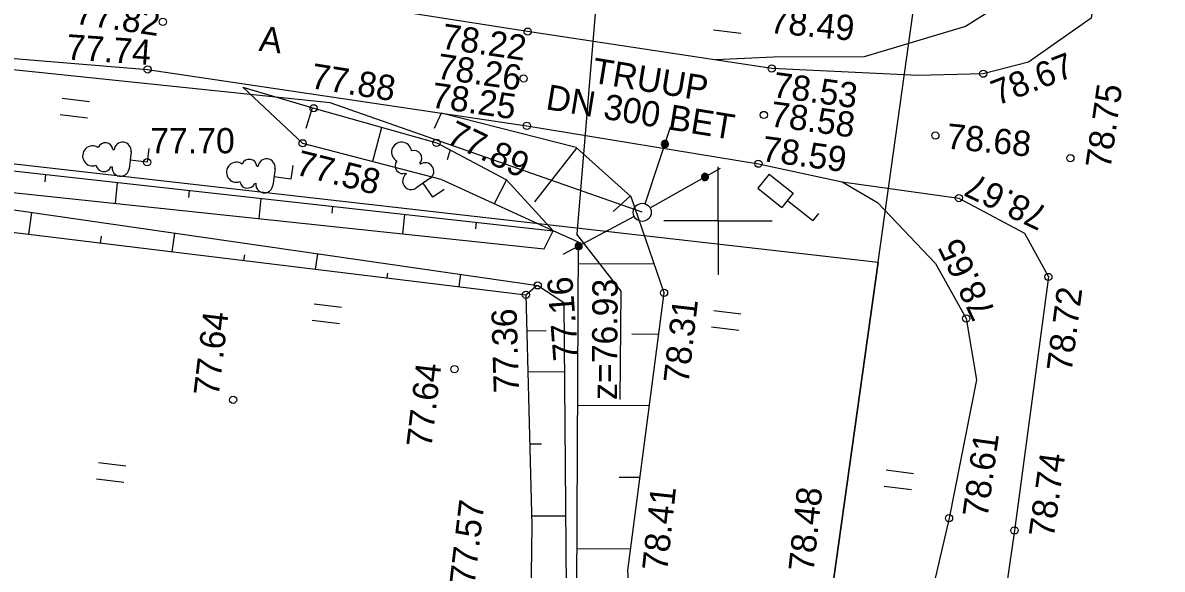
# Model space of a CAD drawing. Extents: x 631311 to 633134, y 6445583 to 6447735.
# Drawn here: x 632280.75 to 632312.3, y 6446240.35 to 6446255.49 of the extents above; entities that cross this region are included whole.
import ezdxf

# ---------------------------------------------------------------- set-up
doc = ezdxf.new("R2010")
doc.units = 0
for name, color, linetype in [('ABIJOONIS', 7, 'Continuous'), ('HALJASTUS', 7, 'Continuous'), ('KORGUS', 7, 'Continuous'), ('LIIKLUS', 7, 'Continuous'), ('PIIR', 7, 'Continuous'), ('POST', 7, 'Continuous'), ('PUU', 7, 'Continuous'), ('raamjoon (50)', 7, 'Continuous'), ('RELJEEF', 7, 'Continuous'), ('SIOHULIIN', 7, 'Continuous'), ('SITRASS', 7, 'Continuous'), ('TEE', 7, 'Continuous'), ('TRUUP', 7, 'Continuous')]:
    doc.layers.add(name, color=color, linetype=linetype)

msp = doc.modelspace()

# ---------------------------------------------------------------- linework, layer by layer
at = {"layer": 'ABIJOONIS'}
msp.add_lwpolyline([(632297.291, 6446245.048), (632297.322, 6446248.052), (632296.087, 6446249.627)], dxfattribs=at)
at = {"layer": 'HALJASTUS'}
for p, q in [((632299.876, 6446255.297), (632300.631, 6446255.203)), ((632281.847, 6446253.397), (632282.603, 6446253.304)), ((632281.792, 6446252.945), (632282.548, 6446252.853)), ((632288.819, 6446247.702), (632289.574, 6446247.609)), ((632299.879, 6446247.513), (632300.634, 6446247.419)), ((632288.763, 6446247.251), (632289.518, 6446247.157)), ((632299.823, 6446247.061), (632300.578, 6446246.967)), ((632282.852, 6446243.302), (632283.607, 6446243.209)), ((632304.658, 6446243.097), (632305.414, 6446243.003)), ((632282.796, 6446242.851), (632283.551, 6446242.757)), ((632304.602, 6446242.646), (632305.358, 6446242.552))]:
    msp.add_line(p, q, dxfattribs=at)
at = {"layer": 'KORGUS'}
for centre in [(632284.631, 6446255.517), (632294.729, 6446255.244), (632301.486, 6446254.224), (632284.208, 6446254.198), (632294.618, 6446253.948), (632307.342, 6446254.079), (632288.805, 6446253.12), (632294.707, 6446252.635), (632301.269, 6446252.935), (632306.016, 6446252.364), (632288.5, 6446252.15), (632292.206, 6446252.164), (632309.754, 6446251.738), (632284.195, 6446251.625), (632301.118, 6446251.584), (632306.668, 6446250.632), (632295.008, 6446248.213), (632309.144, 6446248.446), (632294.682, 6446247.953), (632298.505, 6446248.006), (632306.871, 6446247.295), (632292.704, 6446245.889), (632286.575, 6446245.042), (632306.394, 6446241.761), (632308.208, 6446241.42)]:
    msp.add_circle(centre, 0.1, dxfattribs=at)
at = {"layer": 'LIIKLUS'}
for p, q in [((632301.417, 6446251.295), (632301.105, 6446250.905)), ((632301.417, 6446251.295), (632302.081, 6446250.764)), ((632301.105, 6446250.905), (632301.768, 6446250.374)), ((632302.081, 6446250.764), (632301.768, 6446250.374)), ((632301.924, 6446250.569), (632302.627, 6446250.006)), ((632302.783, 6446250.202), (632302.627, 6446250.006))]:
    msp.add_line(p, q, dxfattribs=at)
at = {"layer": 'PIIR'}
msp.add_lwpolyline([(632290.775, 6446152.497), (632293.52, 6446171.7), (632295.01, 6446181.64), (632304.43, 6446248.86), (632325.98, 6446403.06), (632329.93, 6446439.78), (632339.09, 6446536.42), (632338.34, 6446600.93), (632337.32, 6446628.58), (632335.55, 6446670.29), (632328.11, 6446720.35), (632323.13, 6446752.66), (632329.9, 6446773.82), (632340.08, 6446815.51)], dxfattribs=at)
msp.add_lwpolyline([(632304.43, 6446248.86), (632295.01, 6446181.64), (632243.79, 6446183.12), (632254.4, 6446218.33), (632260.64, 6446232.95), (632265.45, 6446253.3)], close=True, dxfattribs=at)
at = {"layer": 'POST'}
msp.add_circle((632297.901, 6446250.237), 0.25, dxfattribs=at)
at = {"layer": 'PUU'}
for p, q in [((632283.25, 6446251.978), (632283.28, 6446251.974)), ((632283.752, 6446251.919), (632283.696, 6446251.442)), ((632284.24, 6446252.003), (632284.195, 6446251.625)), ((632283.194, 6446251.501), (632283.224, 6446251.498)), ((632284.195, 6446251.625), (632283.724, 6446251.681)), ((632287.235, 6446251.519), (632287.265, 6446251.515)), ((632288.225, 6446251.535), (632288.177, 6446251.158)), ((632291.745, 6446251.596), (632291.762, 6446251.571)), ((632287.736, 6446251.456), (632287.676, 6446250.979)), ((632288.177, 6446251.158), (632287.706, 6446251.217)), ((632291.35, 6446251.322), (632291.367, 6446251.297)), ((632292.033, 6446251.181), (632291.638, 6446250.907)), ((632287.175, 6446251.043), (632287.205, 6446251.039)), ((632292.106, 6446250.654), (632291.835, 6446251.044)), ((632292.418, 6446250.871), (632292.106, 6446250.654))]:
    msp.add_line(p, q, dxfattribs=at)
for centre, radius, start, end in [((632283.038, 6446251.952), 0.212, 6.2416, 158.0765), ((632283.515, 6446251.944), 0.237, 353.3206, 173.3206), ((632291.239, 6446251.902), 0.277, 7.352, 242.1922), ((632282.686, 6446251.802), 0.277, 55.9005, 290.7407), ((632291.585, 6446251.738), 0.212, 317.693, 109.528), ((632282.994, 6446251.575), 0.212, 188.5647, 340.3996), ((632283.46, 6446251.472), 0.237, 173.3206, 353.3206), ((632286.669, 6446251.348), 0.277, 55.3793, 290.2195), ((632287.023, 6446251.495), 0.212, 5.7204, 157.5553), ((632287.5, 6446251.483), 0.237, 352.7994, 172.7994), ((632291.273, 6446251.521), 0.212, 140.0162, 291.8511), ((632291.895, 6446251.375), 0.237, 304.7721, 124.7721), ((632291.505, 6446251.104), 0.237, 124.7721, 304.7721), ((632286.975, 6446251.118), 0.212, 188.0435, 339.8784), ((632287.441, 6446251.012), 0.237, 172.7994, 352.7994)]:
    msp.add_arc(centre, radius, start, end, dxfattribs=at)
at = {"layer": 'raamjoon (50)'}
for q in [(632300, 6446251.5), (632298.5, 6446250), (632301.5, 6446250), (632300, 6446248.5)]:
    msp.add_line((632300, 6446250), q, dxfattribs=at)
at = {"layer": 'RELJEEF'}
for p, q in [((632288.762, 6446253.134), (632288.593, 6446252.564)), ((632292.336, 6446252.988), (632292.145, 6446252.557)), ((632290.687, 6446252.592), (632290.438, 6446251.642)), ((632292.58, 6446251.968), (632292.499, 6446251.693)), ((632296.082, 6446252.018), (632294.921, 6446250.532)), ((632281.38, 6446251.282), (632281.36, 6446251.086)), ((632283.368, 6446251.061), (632283.307, 6446250.484)), ((632285.356, 6446250.841), (632285.336, 6446250.651)), ((632294.144, 6446251.14), (632293.807, 6446250.469)), ((632287.344, 6446250.62), (632287.285, 6446250.062)), ((632297.57, 6446250.681), (632297.093, 6446250.258)), ((632280.917, 6446249.63), (632281.004, 6446250.231)), ((632289.331, 6446250.399), (632289.312, 6446250.216)), ((632291.319, 6446250.178), (632291.262, 6446249.641)), ((632293.307, 6446249.957), (632293.288, 6446249.782)), ((632282.903, 6446249.388), (632282.929, 6446249.574)), ((632284.888, 6446249.146), (632284.962, 6446249.66)), ((632286.873, 6446248.904), (632286.896, 6446249.061)), ((632288.859, 6446248.662), (632288.92, 6446249.09)), ((632298.233, 6446248.798), (632296.135, 6446248.809)), ((632290.844, 6446248.421), (632290.862, 6446248.549)), ((632292.829, 6446248.179), (632292.878, 6446248.52)), ((632294.682, 6446247.953), (632294.996, 6446248.221)), ((632294.707, 6446246.957), (632295.243, 6446246.961)), ((632298.355, 6446246.853), (632297.612, 6446246.857)), ((632294.736, 6446245.82), (632295.743, 6446245.828)), ((632298.097, 6446244.87), (632296.115, 6446244.88)), ((632294.786, 6446243.821), (632295.11, 6446243.823)), ((632297.839, 6446242.887), (632297.261, 6446242.89)), ((632294.836, 6446241.821), (632295.776, 6446241.829)), ((632297.581, 6446240.903), (632296.095, 6446240.911))]:
    msp.add_line(p, q, dxfattribs=at)
for points in [[(632295.439, 6446249.72), (632292.336, 6446251.143), (632288.507, 6446252.148), (632286.845, 6446253.704)], [(632286.845, 6446253.704), (632288.813, 6446253.119), (632292.213, 6446252.162), (632294.144, 6446251.14), (632295.439, 6446249.72)], [(632264.861, 6446251.542), (632267.462, 6446252.792), (632278.48, 6446251.604), (632295.439, 6446249.72)], [(632290.946, 6446231.105), (632292.076, 6446231.176), (632295.162, 6446231.432), (632295.089, 6446228.438), (632295.661, 6446220.402), (632295.934, 6446217.547), (632296.806, 6446217.292), (632298.145, 6446217.46), (632298.881, 6446220.942), (632298.01, 6446228.136), (632298.011, 6446232.474), (632297.503, 6446240.307), (632298.505, 6446248.006), (632297.591, 6446250.663), (632296.068, 6446252.031), (632292.336, 6446252.988)], [(632264.792, 6446251.27), (632267.586, 6446252.273), (632278.289, 6446251.015), (632295.188, 6446249.225), (632295.439, 6446249.72)], [(632264.741, 6446251.067), (632267.6, 6446251.885), (632278.197, 6446250.635), (632295.008, 6446248.213), (632295.728, 6446247.738), (632295.792, 6446239.82), (632295.392, 6446232.513), (632292.367, 6446232.166)], [(632264.646, 6446250.695), (632267.307, 6446251.385), (632278.106, 6446249.972), (632294.682, 6446247.953), (632294.842, 6446241.561), (632294.721, 6446232.759), (632292.367, 6446232.166)], [(632290.946, 6446231.105), (632292.154, 6446231.511), (632295.514, 6446231.831), (632296.03, 6446228.596), (632296.711, 6446220.747), (632296.799, 6446218.301), (632297.429, 6446218.408), (632297.345, 6446220.744), (632296.701, 6446228.673), (632296.05, 6446232.126), (632296.138, 6446249.411), (632295.439, 6446249.72)]]:
    msp.add_lwpolyline(points, dxfattribs=at)
at = {"layer": 'SIOHULIIN'}
for p, q in [((632297.98, 6446250.474), (632298.687, 6446252.601)), ((632298.119, 6446250.36), (632300.069, 6446251.464)), ((632297.901, 6446250.237), (632297.901, 6446250.237)), ((632297.901, 6446250.237), (632297.901, 6446250.237)), ((632297.901, 6446250.237), (632297.901, 6446250.237)), ((632297.68, 6446250.12), (632295.702, 6446249.067))]:
    msp.add_line(p, q, dxfattribs=at)
for centre, radius, start, end in [((632298.53, 6446252.13), 0.1, 71.6151, 251.6151), ((632298.53, 6446252.13), 0.1, 71.6151, 251.6151), ((632298.53, 6446252.13), 0.075, 71.6151, 251.6151), ((632298.53, 6446252.13), 0.05, 71.6151, 251.6151), ((632298.53, 6446252.13), 0.1, 251.6151, 71.6151), ((632298.53, 6446252.13), 0.1, 251.6151, 71.6151), ((632298.53, 6446252.13), 0.025, 71.6151, 251.6151), ((632298.53, 6446252.13), 0.075, 251.6151, 71.6151), ((632298.53, 6446252.13), 0.05, 251.6151, 71.6151), ((632298.53, 6446252.13), 0.025, 251.6151, 71.6151), ((632299.637, 6446251.219), 0.1, 29.5014, 209.5014), ((632299.637, 6446251.219), 0.1, 29.5014, 209.5014), ((632299.637, 6446251.219), 0.1, 209.5014, 29.5014), ((632299.637, 6446251.219), 0.1, 209.5014, 29.5014), ((632299.637, 6446251.219), 0.075, 29.5014, 209.5014), ((632299.637, 6446251.219), 0.075, 209.5014, 29.5014), ((632299.637, 6446251.219), 0.05, 29.5014, 209.5014), ((632299.637, 6446251.219), 0.05, 209.5014, 29.5014), ((632299.637, 6446251.219), 0.025, 29.5014, 209.5014), ((632299.637, 6446251.219), 0.025, 209.5014, 29.5014), ((632296.14, 6446249.3), 0.1, 28.0133, 208.0133), ((632296.14, 6446249.3), 0.1, 28.0133, 208.0133), ((632296.14, 6446249.3), 0.1, 208.0133, 28.0133), ((632296.14, 6446249.3), 0.1, 208.0133, 28.0133), ((632296.14, 6446249.3), 0.075, 28.0133, 208.0133), ((632296.14, 6446249.3), 0.075, 208.0133, 28.0133), ((632296.14, 6446249.3), 0.05, 28.0133, 208.0133), ((632296.14, 6446249.3), 0.05, 208.0133, 28.0133), ((632296.14, 6446249.3), 0.025, 28.0133, 208.0133), ((632296.14, 6446249.3), 0.025, 208.0133, 28.0133)]:
    msp.add_arc(centre, radius, start, end, dxfattribs=at)
at = {"layer": 'SITRASS'}
msp.add_lwpolyline([(632297.901, 6446250.237), (632289.263, 6446253.272), (632272.934, 6446254.971), (632254.189, 6446257.014), (632240.894, 6446258.617), (632240.286, 6446259.221), (632240.371, 6446262.374), (632240.779, 6446264.037)], dxfattribs=at)
at = {"layer": 'TEE'}
for points in [[(632315.285, 6446325.167), (632314.785, 6446322.251), (632316.511, 6446321.87), (632317.785, 6446321.675), (632319.491, 6446320.032), (632318.598, 6446312.877), (632316.665, 6446298.801), (632314.391, 6446283.145), (632312.538, 6446270.311), (632310.331, 6446255.616), (632308.595, 6446254.401), (632307.342, 6446254.079), (632305.533, 6446254.027), (632301.486, 6446254.224), (632294.729, 6446255.244), (632284.786, 6446256.812), (632275.526, 6446258.058), (632272.382, 6446258.574), (632271.825, 6446259.077), (632268.241, 6446259.474), (632258.865, 6446260.803), (632243.113, 6446262.731)], [(632288.466, 6446294.807), (632296.659, 6446291.009), (632302.163, 6446288.616), (632302.23, 6446283.346), (632304.348, 6446282.767), (632305.86, 6446284.217), (632307.894, 6446285.941), (632311.274, 6446286.015), (632312.658, 6446284.891), (632313.698, 6446283.112), (632311.937, 6446270.333), (632310.303, 6446259.797), (632309.625, 6446258.015), (632308.663, 6446256.531), (632306.846, 6446255.386), (632304.043, 6446254.545), (632301.537, 6446254.536), (632299.926, 6446254.459)], [(632199.582, 6446268.975), (632207.879, 6446267.75), (632213.262, 6446265.634), (632219.085, 6446263.117), (632221.279, 6446261.315), (632225.172, 6446260.384), (632226.65, 6446260.275), (632232.6, 6446259.251), (632243.694, 6446258.263), (632258.868, 6446256.719), (632267.858, 6446256.079), (632274.369, 6446255.011), (632284.208, 6446254.198), (632294.707, 6446252.635), (632301.118, 6446251.584), (632303.435, 6446251.08), (632306.668, 6446250.632), (632308.484, 6446249.655), (632309.144, 6446248.446), (632308.208, 6446241.42), (632306.673, 6446230.868), (632304.792, 6446216.736), (632302.737, 6446202.616)], [(632303.435, 6446251.08), (632304.414, 6446250.509), (632306.022, 6446248.819), (632306.871, 6446247.295), (632307.152, 6446245.593), (632306.394, 6446241.761), (632303.654, 6446229.996), (632301.814, 6446216.868), (632301.466, 6446211.71)]]:
    msp.add_lwpolyline(points, dxfattribs=at)
at = {"layer": 'TRUUP'}
msp.add_line((632296.796, 6446258.088), (632296.087, 6446249.627), dxfattribs=at)

# ---------------------------------------------------------------- texts
at = {"layer": 'KORGUS'}
for s, rotation, p in [('77.82', 351.461, (632282.177, 6446255.468)), ('78.49', 354.5323, (632301.407, 6446255.212)), ('78.22', 351.6943, (632292.317, 6446254.779)), ('77.74', 356.0831, (632281.944, 6446254.477)), ('78.26', 351.6943, (632292.185, 6446253.95)), ('78.67', 21.0971, (632307.727, 6446253.188)), ('77.88', 351.0274, (632288.695, 6446253.68)), ('78.53', 352.2004, (632301.487, 6446253.436)), ('78.25', 351.6943, (632292.031, 6446253.149)), ('78.75', 81.8553, (632310.862, 6446251.421)), ('78.58', 352.2004, (632301.416, 6446252.624)), ('77.89', 334.5571, (632292.438, 6446252.175)), ('78.68', 354.37, (632306.3, 6446252.007)), ('78.59', 352.2004, (632301.182, 6446251.664)), ('77.58', 345.8082, (632288.269, 6446251.29)), ('78.67', 154.5399, (632309.185, 6446250.344)), ('78.65', 115.4709, (632307.701, 6446247.467)), ('77.16', 94.4402, (632296.143, 6446246.143)), ('78.72', 82.6426, (632309.787, 6446245.793)), ('78.31', 83.4553, (632299.18, 6446245.468)), ('77.64', 83.1969, (632286.172, 6446245.119)), ('77.36', 91.7171, (632294.492, 6446245.24)), ('77.64', 83.1969, (632292.064, 6446243.691)), ('78.61', 82.1003, (632307.458, 6446241.752)), ('78.74', 82.1003, (632309.292, 6446241.197)), ('78.41', 83.9029, (632298.591, 6446240.274)), ('78.48', 83.9029, (632302.642, 6446240.254)), ('77.57', 83.1969, (632293.26, 6446239.896))]:
    msp.add_text(s, height=0.7, rotation=rotation, dxfattribs=at).set_placement(p)
msp.add_text('77.70', height=0.7, dxfattribs=at).set_placement((632284.279, 6446251.873))
at = {"layer": 'TEE'}
msp.add_text('A', height=0.7, rotation=352.8296, dxfattribs=at).set_placement((632287.269, 6446254.717))
at = {"layer": 'TRUUP'}
for s, rotation, p in [('TRUUP', 350.6674, (632296.479, 6446253.834)), ('DN 300 BET', 350.6674, (632295.206, 6446253.097)), ('z=76.93', 89.6246, (632297.202, 6446245.036))]:
    msp.add_text(s, height=0.7, rotation=rotation, dxfattribs=at).set_placement(p)

doc.saveas('drawing.dxf')
